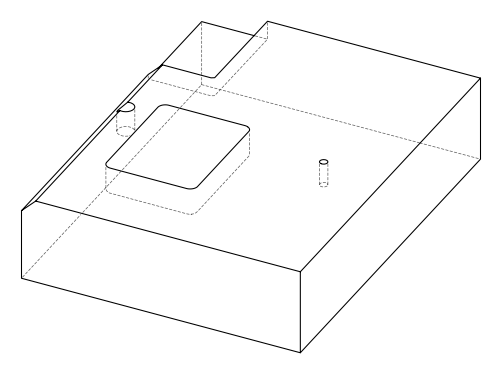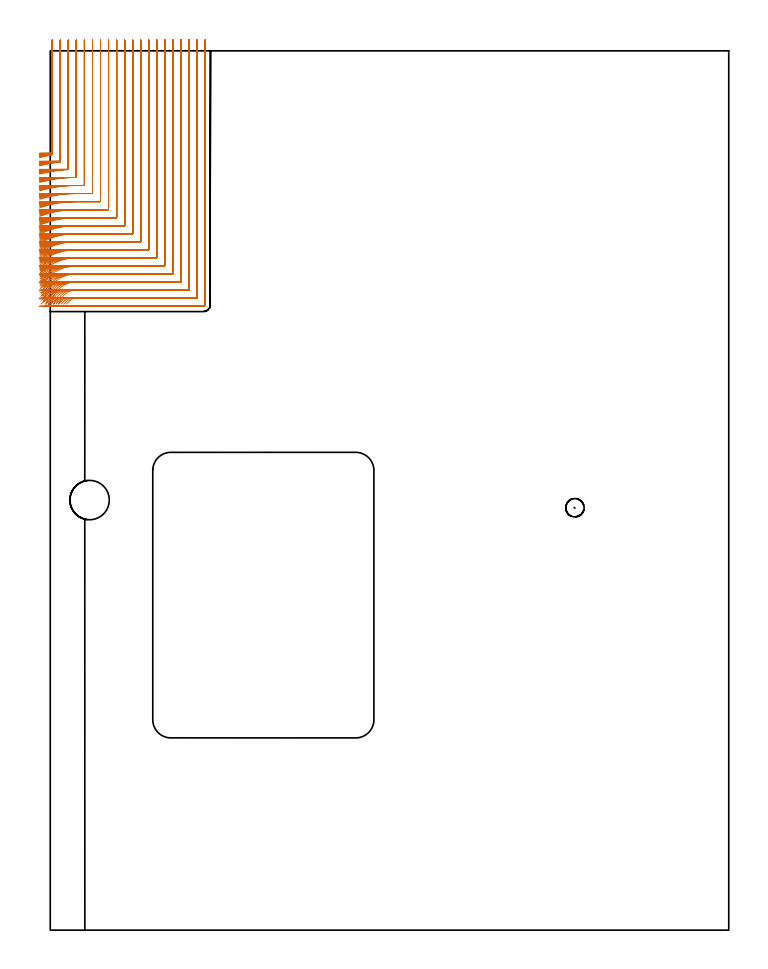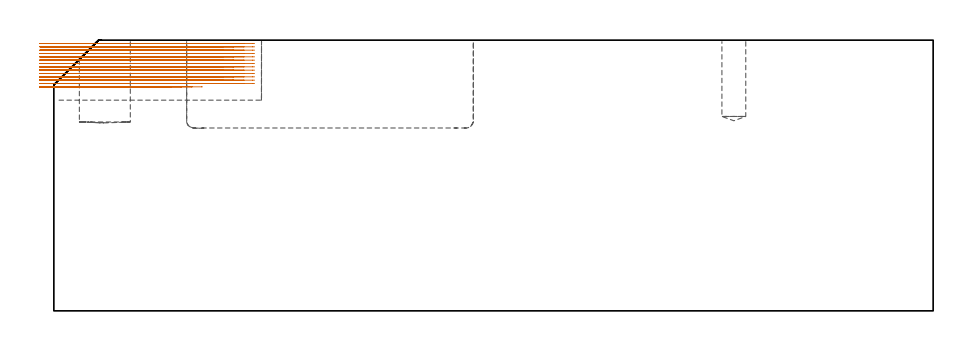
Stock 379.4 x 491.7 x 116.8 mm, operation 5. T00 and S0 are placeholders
(PLAN: 6 operations, 5 tool changes, 171 min)
(1 SPOT_DRILL | STEP1POCKET | NXT0321_9005460120000 | 0.03 min | 2 mm3)
(2 DRILL_BLIND_HOLE_INTO_CENTER | STEP1POCKET | NXT0301_074 | 0.15 min | 2775 mm3)
(3 INDEXABLE_INSERT_DRILL_BLIND_HOLE_FROM_SOLID | STEP1POCKET_1 | NXT0302_015 | 0.15 min | 13450 mm3)
(4 AREA_MILL | FG_CHAMFER_SURFACE | UGT0205_001 | 19.66 min | 65425 mm3)
(5 MILL_CORNER_NOTCH_RECTANGULAR | CORNER_NOTCH_RECTANGULAR | NXT0201_008 | Follow Part, ap 1.5, ae 75% | 122.2 min | 336808 mm3)
(6 MILL_RECTANGULAR_POCKET | POCKET_RECTANGULAR_STRAIGHT | UGT0201_095 | Follow Part, ap 5, ae 75% | 28.82 min | 744050 mm3)
(TOOL NXT0321_9005460120000 | NC Spot Drill, 142deg, 12mm, Carbide, Uncoated | D12 PA142 FL30 Z2)
(TOOL NXT0301_074 | Carbide Drill 10.3mm [860.1-1030-031A1-MM 2214] | D10.3 PA140 FL55 Z2)
(TOOL NXT0302_015 | Index. Insert Drill 22mm [880-D2200L25-03] | D22 PA176 FL66 Z2)
(TOOL UGT0205_001 | Chamfer Mill 20 x 3 x 45 deg. | D20 FL50 Z2)
(TOOL NXT0201_008 | ENDMILL 6mm [2P460-0600-NA 1630] | D6 FL26 Z6)
(TOOL UGT0201_095 | End mill 20 mm | D20 R3 FL38 Z4)
(OP 5 MILL_CORNER_NOTCH_RECTANGULAR, part 1 of 2)
G17 G21 G94 G90
T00 M6
G54
G17 G0 G90 X-5.939 Y432.053 S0 M3
G43 Z126.8 H1
Z115.361
G94 G1 X-3. Y432.656 F250.
G2 X0.853 Y433.355 R85.5 F500.
G3 X1.1 Y433.644 R0.3
G1 Y494.7
Y497.7 F250.
G0 Z126.8
X-5.932 Y427.42
Z115.361
G1 X-3. Y428.057
G2 X5.339 Y429.416 R81. F500.
G3 X5.6 Y429.707 R0.3
G1 Y494.7
Y497.7 F250.
G0 Z126.8
X-5.923 Y422.772
Z115.361
G1 X-3. Y423.445
G2 X9.823 Y425.276 R76.5 F500.
G3 X10.1 Y425.569 R0.3
G1 Y494.7
Y497.7 F250.
G0 Z126.8
X-5.913 Y418.104
Z115.361
G1 X-3. Y418.82
G2 X14.183 Y420.9 R72. F500.
G1 X14.305
G3 X14.6 Y421.195 R0.3
G1 Y494.7
Y497.7 F250.
G0 Z126.8
X-5.901 Y413.413
Z115.361
G1 X-3. Y414.176
G2 X14.183 Y416.4 R67.5 F500.
G1 X18.805
G3 X19.1 Y416.695 R0.3
G1 Y494.7
Y497.7 F250.
G0 Z126.8
X-5.886 Y408.693
Z115.361
G1 X-3. Y409.512
G2 X14.183 Y411.9 R63. F500.
G1 X23.305
G3 X23.6 Y412.195 R0.3
G1 Y494.7
Y497.7 F250.
G0 Z126.8
X-5.868 Y403.939
Z115.361
G1 X-3. Y404.82
G2 X14.183 Y407.4 R58.5 F500.
G1 X27.805
G3 X28.1 Y407.695 R0.3
G1 Y494.7
Y497.7 F250.
G0 Z126.8
X-5.844 Y399.139
Z115.361
G1 X-3. Y400.093
G2 X14.183 Y402.9 R54. F500.
G1 X32.305
G3 X32.6 Y403.195 R0.3
G1 Y494.7
Y497.7 F250.
G0 Z126.8
X-5.813 Y394.281
Z115.361
G1 X-3. Y395.322
G2 X14.183 Y398.4 R49.5 F500.
G1 X36.805
G3 X37.1 Y398.695 R0.3
G1 Y494.7
Y497.7 F250.
G0 Z126.8
X-5.773 Y389.345
Z115.361
G1 X-3. Y390.49
G2 X14.183 Y393.9 R45. F500.
G1 X41.304
G3 X41.6 Y394.196 R0.3
G1 Y494.7
Y497.7 F250.
G0 Z126.8
X-5.717 Y384.302
Z115.361
G1 X-3. Y385.574
G2 X14.183 Y389.4 R40.5 F500.
G1 X45.804
G3 X46.1 Y389.696 R0.3
G1 Y494.7
Y497.7 F250.
G0 Z126.8
X-5.636 Y379.103
Z115.361
G1 X-3. Y380.535
G2 X14.183 Y384.9 R36. F500.
G1 X50.304
G3 X50.6 Y385.196 R0.3
G1 Y494.7
Y497.7 F250.
G0 Z126.8
X-5.514 Y373.664
Z115.361
G1 X-3. Y375.301
G2 X14.183 Y380.4 R31.5 F500.
G1 X54.804
G3 X55.1 Y380.696 R0.3
G1 Y494.7
Y497.7 F250.
G0 Z126.8
X-5.314 Y367.818
Z115.361
G1 X-3. Y369.727
G2 X14.183 Y375.9 R27. F500.
G1 X59.304
G3 X59.6 Y376.196 R0.3
G1 Y494.7
Y497.7 F250.
G0 Z126.8
X-4.937 Y361.135
Z115.361
G1 X-3. Y363.426
G2 X14.183 Y371.4 R22.5 F500.
G1 X63.804
G3 X64.1 Y371.696 R0.3
G1 Y494.7
Y497.7 F250.
G0 Z126.8
X-3.798 Y352.012
Z115.361
G1 X-2.808 Y354.844
G2 X14.183 Y366.9 R18. F500.
G1 X68.303
G3 X68.6 Y367.197 R0.3
G1 Y494.7
Y497.7 F250.
G0 Z126.8
X0.4 Y350.035
Z115.361
G1 X1.289 Y352.9
G2 X14.183 Y362.4 R13.5 F500.
G1 X72.803
G3 X73.1 Y362.697 R0.3
G1 Y494.7
Y497.7 F250.
G0 Z126.8
X4.787 Y350.213
Z115.361
G1 X6.12 Y352.9
G2 X14.183 Y357.9 R9. F500.
G1 X77.303
G3 X77.6 Y358.197 R0.3
G1 Y494.7
Y497.7 F250.
G0 Z126.8
X8.893 Y350.027
Z115.361
G1 X11.041 Y352.122
G2 X14.183 Y353.4 R4.5 F500.
G1 X81.803
G3 X82.1 Y353.697 R0.3
G1 Y494.7
Y497.7 F250.
G0 Z126.8
X11.183 Y348.9
Z115.361
G1 X14.183
X85.8 F500.
G3 X86.6 Y349.7 R0.8
G1 Y494.7
Y497.7 F250.
G0 Z126.8
X-5.949 Y432.386
Z113.922
G1 X-3. Y432.938
G2 X0.848 Y433.568 R85.5 F500.
G3 X1.1 Y433.859 R0.3
G1 Y494.7
Y497.7 F250.
G0 Z126.8
X-5.943 Y427.772
Z113.922
G1 X-3. Y428.355
G2 X5.333 Y429.56 R81. F500.
G3 X5.6 Y429.853 R0.3
G1 Y494.7
Y497.7 F250.
G0 Z126.8
X-5.936 Y423.145
Z113.922
G1 X-3. Y423.762
G2 X9.817 Y425.344 R76.5 F500.
G3 X10.1 Y425.638 R0.3
G1 Y494.7
Y497.7 F250.
G0 Z126.8
X-5.927 Y418.502
Z113.922
G1 X-3. Y419.158
G2 X12.743 Y420.9 R72. F500.
G1 X14.305
G3 X14.6 Y421.195 R0.3
G1 Y494.7
Y497.7 F250.
G0 Z126.8
X-5.917 Y413.839
Z113.922
G1 X-3. Y414.538
G2 X12.743 Y416.4 R67.5 F500.
G1 X18.805
G3 X19.1 Y416.695 R0.3
G1 Y494.7
Y497.7 F250.
G0 Z126.8
X-5.905 Y409.151
Z113.922
G1 X-3. Y409.901
G2 X12.743 Y411.9 R63. F500.
G1 X23.305
G3 X23.6 Y412.195 R0.3
G1 Y494.7
Y497.7 F250.
G0 Z126.8
X-5.889 Y404.434
Z113.922
G1 X-3. Y405.242
G2 X12.743 Y407.4 R58.5 F500.
G1 X27.805
G3 X28.1 Y407.695 R0.3
G1 Y494.7
Y497.7 F250.
G0 Z126.8
X-5.87 Y399.679
Z113.922
G1 X-3. Y400.554
G2 X12.743 Y402.9 R54. F500.
G1 X32.305
G3 X32.6 Y403.195 R0.3
G1 Y494.7
Y497.7 F250.
G0 Z126.8
X-5.844 Y394.876
Z113.922
G1 X-3. Y395.83
G2 X12.743 Y398.4 R49.5 F500.
G1 X36.805
G3 X37.1 Y398.695 R0.3
G1 Y494.7
Y497.7 F250.
G0 Z126.8
X-5.81 Y390.007
Z113.922
G1 X-3. Y391.056
G2 X12.743 Y393.9 R45. F500.
G1 X41.304
G3 X41.6 Y394.196 R0.3
G1 Y494.7
Y497.7 F250.
G0 Z126.8
X-5.764 Y385.049
Z113.922
G1 X-3. Y386.215
G2 X12.743 Y389.4 R40.5 F500.
G1 X45.804
G3 X46.1 Y389.696 R0.3
G1 Y494.7
Y497.7 F250.
G0 Z126.8
X-5.698 Y379.963
Z113.922
G1 X-3. Y381.275
G2 X12.743 Y384.9 R36. F500.
G1 X50.304
G3 X50.6 Y385.196 R0.3
G1 Y494.7
Y497.7 F250.
G0 Z126.8
X-5.598 Y374.684
Z113.922
G1 X-3. Y376.184
G2 X12.743 Y380.4 R31.5 F500.
G1 X54.804
G3 X55.1 Y380.696 R0.3
G1 Y494.7
Y497.7 F250.
G0 Z126.8
X-5.437 Y369.086
Z113.922
G1 X-3. Y370.835
G2 X12.743 Y375.9 R27. F500.
G1 X59.304
G3 X59.6 Y376.196 R0.3
G1 Y494.7
Y497.7 F250.
G0 Z126.8
X-5.143 Y362.875
Z113.922
G1 X-3. Y364.975
G2 X12.743 Y371.4 R22.5 F500.
G1 X63.804
G3 X64.1 Y371.696 R0.3
G1 Y494.7
Y497.7 F250.
G0 Z126.8
X-4.454 Y355.002
Z113.922
G1 X-3. Y357.626
G2 X12.743 Y366.9 R18. F500.
G1 X68.303
G3 X68.6 Y367.197 R0.3
G1 Y494.7
Y497.7 F250.
G0 Z126.8
X-1.039 Y350.039
Z113.922
G1 X-0.149 Y352.904
G2 X12.743 Y362.4 R13.5 F500.
G1 X72.803
G3 X73.1 Y362.697 R0.3
G1 Y494.7
Y497.7 F250.
G0 Z126.8
X3.348 Y350.212
Z113.922
G1 X4.681 Y352.9
G2 X12.743 Y357.9 R9. F500.
G1 X77.303
G3 X77.6 Y358.197 R0.3
G1 Y494.7
Y497.7 F250.
G0 Z126.8
X7.454 Y350.027
Z113.922
G1 X9.602 Y352.122
G2 X12.743 Y353.4 R4.5 F500.
G1 X81.803
G3 X82.1 Y353.697 R0.3
G1 Y494.7
Y497.7 F250.
G0 Z126.8
X9.743 Y348.9
Z113.922
G1 X12.743
X85.8 F500.
G3 X86.6 Y349.7 R0.8
G1 Y494.7
Y497.7 F250.
G0 Z126.8
X-5.958 Y432.693
Z112.483
G1 X-3. Y433.195
G2 X0.843 Y433.758 R85.5 F500.
G3 X1.1 Y434.049 R0.3
G1 Y494.7
Y497.7 F250.
G0 Z126.8
X-5.953 Y428.097
Z112.483
G1 X-3. Y428.627
G2 X5.328 Y429.679 R81. F500.
G3 X5.6 Y429.972 R0.3
G1 Y494.7
Y497.7 F250.
G0 Z126.8
X-5.947 Y423.49
Z112.483
G1 X-3. Y424.051
G2 X9.812 Y425.385 R76.5 F500.
G3 X10.1 Y425.68 R0.3
G1 Y494.7
Y497.7 F250.
G0 Z126.8
X-5.94 Y418.869
Z112.483
G1 X-3. Y419.465
G2 X11.304 Y420.9 R72. F500.
G1 X14.305
G3 X14.6 Y421.195 R0.3
G1 Y494.7
Y497.7 F250.
G0 Z126.8
X-5.932 Y414.231
Z112.483
G1 X-3. Y414.867
G2 X11.304 Y416.4 R67.5 F500.
G1 X18.805
G3 X19.1 Y416.695 R0.3
G1 Y494.7
Y497.7 F250.
G0 Z126.8
X-5.922 Y409.573
Z112.483
G1 X-3. Y410.255
G2 X11.304 Y411.9 R63. F500.
G1 X23.305
G3 X23.6 Y412.195 R0.3
G1 Y494.7
Y497.7 F250.
G0 Z126.8
X-5.909 Y404.891
Z112.483
G1 X-3. Y405.624
G2 X11.304 Y407.4 R58.5 F500.
G1 X27.805
G3 X28.1 Y407.695 R0.3
G1 Y494.7
Y497.7 F250.
G0 Z126.8
X-5.893 Y400.176
Z112.483
G1 X-3. Y400.971
G2 X11.304 Y402.9 R54. F500.
G1 X32.305
G3 X32.6 Y403.195 R0.3
G1 Y494.7
Y497.7 F250.
G0 Z126.8
X-5.872 Y395.421
Z112.483
G1 X-3. Y396.288
G2 X11.304 Y398.4 R49.5 F500.
G1 X36.805
G3 X37.1 Y398.695 R0.3
G1 Y494.7
Y497.7 F250.
G0 Z126.8
X-5.844 Y390.612
Z112.483
G1 X-3. Y391.566
G2 X11.304 Y393.9 R45. F500.
G1 X41.304
G3 X41.6 Y394.196 R0.3
G1 Y494.7
Y497.7 F250.
G0 Z126.8
X-5.807 Y385.73
Z112.483
G1 X-3. Y386.79
G2 X11.304 Y389.4 R40.5 F500.
G1 X45.804
G3 X46.1 Y389.696 R0.3
G1 Y494.7
Y497.7 F250.
G0 Z126.8
X-5.753 Y380.744
Z112.483
G1 X-3. Y381.936
G2 X11.304 Y384.9 R36. F500.
G1 X50.304
G3 X50.6 Y385.196 R0.3
G1 Y494.7
Y497.7 F250.
G0 Z126.8
X-5.673 Y375.603
Z112.483
G1 X-3. Y376.965
G2 X11.304 Y380.4 R31.5 F500.
G1 X54.804
G3 X55.1 Y380.696 R0.3
G1 Y494.7
Y497.7 F250.
G0 Z126.8
X-5.544 Y370.21
Z112.483
G1 X-3. Y371.799
G2 X11.304 Y375.9 R27. F500.
G1 X59.304
G3 X59.6 Y376.196 R0.3
G1 Y494.7
Y497.7 F250.
G0 Z126.8
X-5.316 Y364.36
Z112.483
G1 X-3. Y366.268
G2 X11.304 Y371.4 R22.5 F500.
G1 X63.804
G3 X64.1 Y371.696 R0.3
G1 Y494.7
Y497.7 F250.
G0 Z126.8
X-4.821 Y357.442
Z112.483
G1 X-3. Y359.826
G2 X11.304 Y366.9 R18. F500.
G1 X68.303
G3 X68.6 Y367.197 R0.3
G1 Y494.7
Y497.7 F250.
G0 Z126.8
X-2.438 Y350.444
Z112.483
G1 X-1.465 Y353.282
G2 X11.304 Y362.4 R13.5 F500.
G1 X72.803
G3 X73.1 Y362.697 R0.3
G1 Y494.7
Y497.7 F250.
G0 Z126.8
X1.909 Y350.212
Z112.483
G1 X3.242 Y352.9
G2 X11.304 Y357.9 R9. F500.
G1 X77.303
G3 X77.6 Y358.197 R0.3
G1 Y494.7
Y497.7 F250.
G0 Z126.8
X6.015 Y350.027
Z112.483
G1 X8.163 Y352.122
G2 X11.304 Y353.4 R4.5 F500.
G1 X81.803
G3 X82.1 Y353.697 R0.3
G1 Y494.7
Y497.7 F250.
G0 Z126.8
X8.304 Y348.9
Z112.483
G1 X11.304
X85.8 F500.
G3 X86.6 Y349.7 R0.8
G1 Y494.7
Y497.7 F250.
G0 Z126.8
X-5.966 Y432.975
Z111.044
G1 X-3. Y433.427
G2 X0.838 Y433.922 R85.5 F500.
G3 X1.1 Y434.214 R0.3
G1 Y494.7
Y497.7 F250.
G0 Z126.8
X-5.962 Y428.395
Z111.044
G1 X-3. Y428.872
G2 X5.323 Y429.773 R81. F500.
G3 X5.6 Y430.066 R0.3
G1 Y494.7
Y497.7 F250.
G0 Z126.8
X-5.957 Y423.806
Z111.044
G1 X-3. Y424.31
G2 X9.806 Y425.4 R76.5 F500.
G3 X10.1 Y425.694 R0.3
G1 Y494.7
Y497.7 F250.
G0 Z126.8
X-5.952 Y419.205
Z111.044
G1 X-3. Y419.741
G2 X9.865 Y420.9 R72. F500.
G1 X14.305
G3 X14.6 Y421.195 R0.3
G1 Y494.7
Y497.7 F250.
G0 Z126.8
X-5.945 Y414.591
Z111.044
G1 X-3. Y415.163
G2 X9.865 Y416.4 R67.5 F500.
G1 X18.805
G3 X19.1 Y416.695 R0.3
G1 Y494.7
Y497.7 F250.
G0 Z126.8
X-5.937 Y409.96
Z111.044
G1 X-3. Y410.572
G2 X9.865 Y411.9 R63. F500.
G1 X23.305
G3 X23.6 Y412.195 R0.3
G1 Y494.7
Y497.7 F250.
G0 Z126.8
X-5.927 Y405.308
Z111.044
G1 X-3. Y405.968
G2 X9.865 Y407.4 R58.5 F500.
G1 X27.805
G3 X28.1 Y407.695 R0.3
G1 Y494.7
Y497.7 F250.
G0 Z126.8
X-5.914 Y400.63
Z111.044
G1 X-3. Y401.345
G2 X9.865 Y402.9 R54. F500.
G1 X32.305
G3 X32.6 Y403.195 R0.3
G1 Y494.7
Y497.7 F250.
G0 Z126.8
X-5.897 Y395.919
Z111.044
G1 X-3. Y396.699
G2 X9.865 Y398.4 R49.5 F500.
G1 X36.805
G3 X37.1 Y398.695 R0.3
G1 Y494.7
Y497.7 F250.
G0 Z126.8
X-5.875 Y391.164
Z111.044
G1 X-3. Y392.022
G2 X9.865 Y393.9 R45. F500.
G1 X41.304
G3 X41.6 Y394.196 R0.3
G1 Y494.7
Y497.7 F250.
G0 Z126.8
X-5.845 Y386.349
Z111.044
G1 X-3. Y387.302
G2 X9.865 Y389.4 R40.5 F500.
G1 X45.804
G3 X46.1 Y389.696 R0.3
G1 Y494.7
Y497.7 F250.
G0 Z126.8
X-5.802 Y381.451
Z111.044
G1 X-3. Y382.523
G2 X9.865 Y384.9 R36. F500.
G1 X50.304
G3 X50.6 Y385.196 R0.3
G1 Y494.7
Y497.7 F250.
G0 Z126.8
X-5.738 Y376.428
Z111.044
G1 X-3. Y377.653
G2 X9.865 Y380.4 R31.5 F500.
G1 X54.804
G3 X55.1 Y380.696 R0.3
G1 Y494.7
Y497.7 F250.
G0 Z126.8
X-5.638 Y371.208
Z111.044
G1 X-3. Y372.638
G2 X9.865 Y375.9 R27. F500.
G1 X59.304
G3 X59.6 Y376.196 R0.3
G1 Y494.7
Y497.7 F250.
G0 Z126.8
X-5.461 Y365.644
Z111.044
G1 X-3. Y367.359
G2 X9.865 Y371.4 R22.5 F500.
G1 X63.804
G3 X64.1 Y371.696 R0.3
G1 Y494.7
Y497.7 F250.
G0 Z126.8
X-5.098 Y359.345
Z111.044
G1 X-3. Y361.489
G2 X9.865 Y366.9 R18. F500.
G1 X68.303
G3 X68.6 Y367.197 R0.3
G1 Y494.7
Y497.7 F250.
G0 Z126.8
X-3.714 Y351.52
Z111.044
G1 X-2.52 Y354.272
G2 X9.865 Y362.4 R13.5 F500.
G1 X72.803
G3 X73.1 Y362.697 R0.3
G1 Y494.7
Y497.7 F250.
G0 Z126.8
X0.47 Y350.213
Z111.044
G1 X1.803 Y352.9
G2 X9.865 Y357.9 R9. F500.
G1 X77.303
G3 X77.6 Y358.197 R0.3
G1 Y494.7
Y497.7 F250.
G0 Z126.8
X4.576 Y350.027
Z111.044
G1 X6.723 Y352.121
G2 X9.865 Y353.4 R4.5 F500.
G1 X81.803
G3 X82.1 Y353.697 R0.3
G1 Y494.7
Y497.7 F250.
G0 Z126.8
X6.865 Y348.9
Z111.044
G1 X9.865
X85.8 F500.
G3 X86.6 Y349.7 R0.8
G1 Y494.7
Y497.7 F250.
G0 Z126.8
X-5.973 Y433.232
Z109.605
G1 X-3. Y433.633
G2 X0.833 Y434.062 R85.5 F500.
G3 X1.1 Y434.354 R0.3
G1 Y494.7
Y497.7 F250.
G0 Z126.8
X-5.97 Y428.667
Z109.605
G1 X-3. Y429.09
G2 X5.317 Y429.84 R81. F500.
G3 X5.6 Y430.134 R0.3
G1 Y494.7
Y497.7 F250.
G0 Z126.8
X-5.966 Y424.094
Z109.605
G1 X-3. Y424.542
G2 X8.426 Y425.4 R76.5 F500.
G1 X9.806
G3 X10.1 Y425.694 R0.3
G1 Y494.7
Y497.7 F250.
G0 Z126.8
X-5.962 Y419.511
Z109.605
G1 X-3. Y419.988
G2 X8.426 Y420.9 R72. F500.
G1 X14.305
G3 X14.6 Y421.195 R0.3
G1 Y494.7
Y497.7 F250.
G0 Z126.8
X-5.957 Y414.918
Z109.605
G1 X-3. Y415.426
G2 X8.426 Y416.4 R67.5 F500.
G1 X18.805
G3 X19.1 Y416.695 R0.3
G1 Y494.7
Y497.7 F250.
G0 Z126.8
X-5.95 Y410.311
Z109.605
G1 X-3. Y410.855
G2 X8.426 Y411.9 R63. F500.
G1 X23.305
G3 X23.6 Y412.195 R0.3
G1 Y494.7
Y497.7 F250.
G0 Z126.8
X-5.942 Y405.687
Z109.605
G1 X-3. Y406.273
G2 X8.426 Y407.4 R58.5 F500.
G1 X27.805
G3 X28.1 Y407.695 R0.3
G1 Y494.7
Y497.7 F250.
G0 Z126.8
X-5.932 Y401.042
Z109.605
G1 X-3. Y401.677
G2 X8.426 Y402.9 R54. F500.
G1 X32.305
G3 X32.6 Y403.195 R0.3
G1 Y494.7
Y497.7 F250.
G0 Z126.8
X-5.919 Y396.371
Z109.605
G1 X-3. Y397.063
G2 X8.426 Y398.4 R49.5 F500.
G1 X36.805
G3 X37.1 Y398.695 R0.3
G1 Y494.7
Y497.7 F250.
G0 Z126.8
X-5.902 Y391.663
Z109.605
G1 X-3. Y392.425
G2 X8.426 Y393.9 R45. F500.
G1 X41.304
G3 X41.6 Y394.196 R0.3
G1 Y494.7
Y497.7 F250.
G0 Z126.8
X-5.878 Y386.908
Z109.605
G1 X-3. Y387.755
G2 X8.426 Y389.4 R40.5 F500.
G1 X45.804
G3 X46.1 Y389.696 R0.3
G1 Y494.7
Y497.7 F250.
G0 Z126.8
X-5.845 Y382.086
Z109.605
G1 X-3. Y383.039
G2 X8.426 Y384.9 R36. F500.
G1 X50.304
G3 X50.6 Y385.196 R0.3
G1 Y494.7
Y497.7 F250.
G0 Z126.8
X-5.796 Y377.166
Z109.605
G1 X-3. Y378.255
G2 X8.426 Y380.4 R31.5 F500.
G1 X54.804
G3 X55.1 Y380.696 R0.3
G1 Y494.7
Y497.7 F250.
G0 Z126.8
X-5.718 Y372.093
Z109.605
G1 X-3. Y373.363
G2 X8.426 Y375.9 R27. F500.
G1 X59.304
G3 X59.6 Y376.196 R0.3
G1 Y494.7
Y497.7 F250.
G0 Z126.8
X-5.584 Y366.759
Z109.605
G1 X-3. Y368.283
G2 X8.426 Y371.4 R22.5 F500.
G1 X63.804
G3 X64.1 Y371.696 R0.3
G1 Y494.7
Y497.7 F250.
G0 Z126.8
X-5.318 Y360.904
Z109.605
G1 X-3. Y362.808
G2 X8.426 Y366.9 R18. F500.
G1 X68.303
G3 X68.6 Y367.197 R0.3
G1 Y494.7
Y497.7 F250.
G0 Z126.8
X-4.598 Y353.551
Z109.605
G1 X-3. Y356.09
G2 X8.426 Y362.4 R13.5 F500.
G1 X72.803
G3 X73.1 Y362.697 R0.3
G1 Y494.7
Y497.7 F250.
G0 Z126.8
X-0.969 Y350.213
Z109.605
G1 X0.364 Y352.9
G2 X8.426 Y357.9 R9. F500.
G1 X77.303
G3 X77.6 Y358.197 R0.3
G1 Y494.7
Y497.7 F250.
G0 Z126.8
X3.137 Y350.027
Z109.605
G1 X5.284 Y352.122
G2 X8.426 Y353.4 R4.5 F500.
G1 X81.803
G3 X82.1 Y353.697 R0.3
G1 Y494.7
Y497.7 F250.
G0 Z126.8
X5.426 Y348.9
Z109.605
G1 X8.426
X85.8 F500.
G3 X86.6 Y349.7 R0.8
G1 Y494.7
Y497.7 F250.
G0 Z126.8
X-5.979 Y433.464
Z108.167
G1 X-3. Y433.815
G2 X0.828 Y434.178 R85.5 F500.
G3 X1.1 Y434.471 R0.3
G1 Y494.7
Y497.7 F250.
G0 Z126.8
X-5.977 Y428.912
Z108.167
G1 X-3. Y429.282
G2 X5.312 Y429.883 R81. F500.
G3 X5.6 Y430.177 R0.3
G1 Y494.7
Y497.7 F250.
G0 Z126.8
X-5.974 Y424.354
Z108.167
G1 X-3. Y424.745
G2 X6.987 Y425.4 R76.5 F500.
G1 X9.806
G3 X10.1 Y425.694 R0.3
G1 Y494.7
Y497.7 F250.
G0 Z126.8
X-5.971 Y419.788
Z108.167
G1 X-3. Y420.204
G2 X6.987 Y420.9 R72. F500.
G1 X14.305
G3 X14.6 Y421.195 R0.3
G1 Y494.7
Y497.7 F250.
G0 Z126.8
X-5.967 Y415.213
Z108.167
G1 X-3. Y415.657
G2 X6.987 Y416.4 R67.5 F500.
G1 X18.805
G3 X19.1 Y416.695 R0.3
G1 Y494.7
Y497.7 F250.
G0 Z126.8
X-5.962 Y410.628
Z108.167
G1 X-3. Y411.103
G2 X6.987 Y411.9 R63. F500.
G1 X23.305
G3 X23.6 Y412.195 R0.3
G1 Y494.7
Y497.7 F250.
G0 Z126.8
X-5.956 Y406.029
Z108.167
G1 X-3. Y406.541
G2 X6.987 Y407.4 R58.5 F500.
G1 X27.805
G3 X28.1 Y407.695 R0.3
G1 Y494.7
Y497.7 F250.
G0 Z126.8
X-5.948 Y401.414
Z108.167
G1 X-3. Y401.968
G2 X6.987 Y402.9 R54. F500.
G1 X32.305
G3 X32.6 Y403.195 R0.3
G1 Y494.7
Y497.7 F250.
G0 Z126.8
X-5.938 Y396.777
Z108.167
G1 X-3. Y397.382
G2 X6.987 Y398.4 R49.5 F500.
G1 X36.805
G3 X37.1 Y398.695 R0.3
G1 Y494.7
Y497.7 F250.
G0 Z126.8
X-5.925 Y392.112
Z108.167
G1 X-3. Y392.778
G2 X6.987 Y393.9 R45. F500.
G1 X41.304
G3 X41.6 Y394.196 R0.3
G1 Y494.7
Y497.7 F250.
G0 Z126.8
X-5.907 Y387.41
Z108.167
G1 X-3. Y388.149
G2 X6.987 Y389.4 R40.5 F500.
G1 X45.804
G3 X46.1 Y389.696 R0.3
G1 Y494.7
Y497.7 F250.
G0 Z126.8
X-5.882 Y382.655
Z108.167
G1 X-3. Y383.487
G2 X6.987 Y384.9 R36. F500.
G1 X50.304
G3 X50.6 Y385.196 R0.3
G1 Y494.7
Y497.7 F250.
G0 Z126.8
X-5.845 Y377.824
Z108.167
G1 X-3. Y378.775
G2 X6.987 Y380.4 R31.5 F500.
G1 X54.804
G3 X55.1 Y380.696 R0.3
G1 Y494.7
Y497.7 F250.
G0 Z126.8
X-5.787 Y372.875
Z108.167
G1 X-3. Y373.985
G2 X6.987 Y375.9 R27. F500.
G1 X59.304
G3 X59.6 Y376.196 R0.3
G1 Y494.7
Y497.7 F250.
G0 Z126.8
X-5.688 Y367.731
Z108.167
G1 X-3. Y369.062
G2 X6.987 Y371.4 R22.5 F500.
G1 X63.804
G3 X64.1 Y371.696 R0.3
G1 Y494.7
Y497.7 F250.
G0 Z126.8
X-5.496 Y362.211
Z108.167
G1 X-3. Y363.875
G2 X6.987 Y366.9 R18. F500.
G1 X68.303
G3 X68.6 Y367.197 R0.3
G1 Y494.7
Y497.7 F250.
G0 Z126.8
X-5.019 Y355.764
Z108.167
G1 X-3. Y357.984
G2 X6.987 Y362.4 R13.5 F500.
G1 X72.803
G3 X73.1 Y362.697 R0.3
G1 Y494.7
Y497.7 F250.
G0 Z126.8
X-2.379 Y350.409
Z108.167
G1 X-0.99 Y353.068
G2 X6.987 Y357.9 R9. F500.
G1 X77.303
G3 X77.6 Y358.197 R0.3
G1 Y494.7
Y497.7 F250.
G0 Z126.8
X1.697 Y350.027
Z108.167
G1 X3.845 Y352.122
G2 X6.987 Y353.4 R4.5 F500.
G1 X81.803
G3 X82.1 Y353.697 R0.3
G1 Y494.7
Y497.7 F250.
G0 Z126.8
X3.987 Y348.9
Z108.167
G1 X6.987
X85.8 F500.
G3 X86.6 Y349.7 R0.8
G1 Y494.7
Y497.7 F250.
G0 Z126.8
X-5.985 Y433.672
Z106.728
G1 X-3. Y433.972
G2 X0.823 Y434.269 R85.5 F500.
G3 X1.1 Y434.563 R0.3
G1 Y494.7
Y497.7 F250.
G0 Z126.8
X-5.983 Y429.131
Z106.728
G1 X-3. Y429.448
G2 X5.307 Y429.9 R81. F500.
G3 X5.6 Y430.194 R0.3
G1 Y494.7
Y497.7 F250.
G0 Z126.8
X-5.981 Y424.586
Z106.728
G1 X-3. Y424.921
G2 X5.547 Y425.4 R76.5 F500.
G1 X9.806
G3 X10.1 Y425.694 R0.3
G1 Y494.7
Y497.7 F250.
G0 Z126.8
X-5.979 Y420.035
Z106.728
G1 X-3. Y420.391
G2 X5.547 Y420.9 R72. F500.
G1 X14.305
G3 X14.6 Y421.195 R0.3
G1 Y494.7
Y497.7 F250.
G0 Z126.8
X-5.976 Y415.477
Z106.728
G1 X-3. Y415.857
G2 X5.547 Y416.4 R67.5 F500.
G1 X18.805
G3 X19.1 Y416.695 R0.3
G1 Y494.7
Y497.7 F250.
G0 Z126.8
X-5.972 Y410.911
Z106.728
G1 X-3. Y411.318
G2 X5.547 Y411.9 R63. F500.
G1 X23.305
G3 X23.6 Y412.195 R0.3
G1 Y494.7
Y497.7 F250.
G0 Z126.8
X-5.968 Y406.334
Z106.728
G1 X-3. Y406.772
G2 X5.547 Y407.4 R58.5 F500.
G1 X27.805
G3 X28.1 Y407.695 R0.3
G1 Y494.7
Y497.7 F250.
G0 Z126.8
X-5.962 Y401.744
Z106.728
G1 X-3. Y402.219
G2 X5.547 Y402.9 R54. F500.
G1 X32.305
G3 X32.6 Y403.195 R0.3
G1 Y494.7
Y497.7 F250.
G0 Z126.8
X-5.955 Y397.139
Z106.728
G1 X-3. Y397.657
G2 X5.547 Y398.4 R49.5 F500.
G1 X36.805
G3 X37.1 Y398.695 R0.3
G1 Y494.7
Y497.7 F250.
G0 Z126.8
X-5.945 Y392.511
Z106.728
G1 X-3. Y393.081
G2 X5.547 Y393.9 R45. F500.
G1 X41.304
G3 X41.6 Y394.196 R0.3
G1 Y494.7
Y497.7 F250.
G0 Z126.8
X-5.932 Y387.855
Z106.728
G1 X-3. Y388.488
G2 X5.547 Y389.4 R40.5 F500.
G1 X45.804
G3 X46.1 Y389.696 R0.3
G1 Y494.7
Y497.7 F250.
G0 Z126.8
X-5.914 Y383.158
Z106.728
G1 X-3. Y383.871
G2 X5.547 Y384.9 R36. F500.
G1 X50.304
G3 X50.6 Y385.196 R0.3
G1 Y494.7
Y497.7 F250.
G0 Z126.8
X-5.887 Y378.404
Z106.728
G1 X-3. Y379.218
G2 X5.547 Y380.4 R31.5 F500.
G1 X54.804
G3 X55.1 Y380.696 R0.3
G1 Y494.7
Y497.7 F250.
G0 Z126.8
X-5.846 Y373.562
Z106.728
G1 X-3. Y374.511
G2 X5.547 Y375.9 R27. F500.
G1 X59.304
G3 X59.6 Y376.196 R0.3
G1 Y494.7
Y497.7 F250.
G0 Z126.8
X-5.775 Y368.574
Z106.728
G1 X-3. Y369.713
G2 X5.547 Y371.4 R22.5 F500.
G1 X63.804
G3 X64.1 Y371.696 R0.3
G1 Y494.7
Y497.7 F250.
G0 Z126.8
X-5.64 Y363.317
Z106.728
G1 X-3. Y364.741
G2 X5.547 Y366.9 R18. F500.
G1 X68.303
G3 X68.6 Y367.197 R0.3
G1 Y494.7
Y497.7 F250.
G0 Z126.8
X-5.322 Y357.45
Z106.728
G1 X-3. Y359.35
G2 X5.547 Y362.4 R13.5 F500.
G1 X72.803
G3 X73.1 Y362.697 R0.3
G1 Y494.7
Y497.7 F250.
G0 Z126.8
X-3.663 Y351.176
Z106.728
G1 X-2.059 Y353.711
G2 X5.547 Y357.9 R9. F500.
G1 X77.303
G3 X77.6 Y358.197 R0.3
G1 Y494.7
Y497.7 F250.
G0 Z126.8
X0.257 Y350.025
Z106.728
G1 X2.404 Y352.12
G2 X5.547 Y353.4 R4.5 F500.
G1 X81.803
G3 X82.1 Y353.697 R0.3
G1 Y494.7
Y497.7 F250.
G0 Z126.8
X2.547 Y348.9
Z106.728
G1 X5.547
X85.8 F500.
G3 X86.6 Y349.7 R0.8
G1 Y494.7
Y497.7 F250.
G0 Z126.8
X-5.99 Y433.865
Z105.289
G1 X-3. Y434.112
G2 X0.817 Y434.34 R85.5 F500.
G3 X1.1 Y434.634 R0.3
G1 Y494.7
Y497.7 F250.
G0 Z126.8
X-5.989 Y429.336
Z105.289
G1 X-3. Y429.596
G2 X4.016 Y429.9 R81. F500.
G1 X5.306
G3 X5.6 Y430.194 R0.3
G1 Y494.7
Y497.7 F250.
G0 Z126.8
X-5.987 Y424.802
Z105.289
G1 X-3. Y425.078
G2 X4.016 Y425.4 R76.5 F500.
G1 X9.806
G3 X10.1 Y425.694 R0.3
G1 Y494.7
Y497.7 F250.
G0 Z126.8
X-5.986 Y420.265
Z105.289
G1 X-3. Y420.557
G2 X4.016 Y420.9 R72. F500.
G1 X14.305
G3 X14.6 Y421.195 R0.3
G1 Y494.7
Y497.7 F250.
G0 Z126.8
X-5.984 Y415.723
Z105.289
G1 X-3. Y416.034
G2 X4.016 Y416.4 R67.5 F500.
G1 X18.805
G3 X19.1 Y416.695 R0.3
G1 Y494.7
Y497.7 F250.
G0 Z126.8
X-5.981 Y411.174
Z105.289
G1 X-3. Y411.508
G2 X4.016 Y411.9 R63. F500.
G1 X23.305
G3 X23.6 Y412.195 R0.3
G1 Y494.7
Y497.7 F250.
G0 Z126.8
X-5.978 Y406.618
Z105.289
G1 X-3. Y406.978
G2 X4.016 Y407.4 R58.5 F500.
G1 X27.805
G3 X28.1 Y407.695 R0.3
G1 Y494.7
Y497.7 F250.
G0 Z126.8
X-5.975 Y402.053
Z105.289
G1 X-3. Y402.442
G2 X4.016 Y402.9 R54. F500.
G1 X32.305
G3 X32.6 Y403.195 R0.3
G1 Y494.7
Y497.7 F250.
G0 Z126.8
X-5.97 Y397.475
Z105.289
G1 X-3. Y397.9
G2 X4.016 Y398.4 R49.5 F500.
G1 X36.805
G3 X37.1 Y398.695 R0.3
G1 Y494.7
Y497.7 F250.
G0 Z126.8
X-5.963 Y392.882
Z105.289
G1 X-3. Y393.35
G2 X4.016 Y393.9 R45. F500.
G1 X41.304
G3 X41.6 Y394.196 R0.3
G1 Y494.7
Y497.7 F250.
G0 Z126.8
X-5.955 Y388.268
Z105.289
G1 X-3. Y388.788
G2 X4.016 Y389.4 R40.5 F500.
G1 X45.804
G3 X46.1 Y389.696 R0.3
G1 Y494.7
Y497.7 F250.
G0 Z126.8
X-5.942 Y383.625
Z105.289
G1 X-3. Y384.21
G2 X4.016 Y384.9 R36. F500.
G1 X50.304
G3 X50.6 Y385.196 R0.3
G1 Y494.7
Y497.7 F250.
G0 Z126.8
X-5.925 Y378.941
Z105.289
G1 X-3. Y379.609
G2 X4.016 Y380.4 R31.5 F500.
G1 X54.804
G3 X55.1 Y380.696 R0.3
G1 Y494.7
Y497.7 F250.
G0 Z126.8
X-5.897 Y374.193
Z105.289
G1 X-3. Y374.973
G2 X4.016 Y375.9 R27. F500.
G1 X59.304
G3 X59.6 Y376.196 R0.3
G1 Y494.7
Y497.7 F250.
G0 Z126.8
X-5.85 Y369.343
Z105.289
G1 X-3. Y370.278
G2 X4.016 Y371.4 R22.5 F500.
G1 X63.804
G3 X64.1 Y371.696 R0.3
G1 Y494.7
Y497.7 F250.
G0 Z126.8
X-5.763 Y364.307
Z105.289
G1 X-3. Y365.476
G2 X4.016 Y366.9 R18. F500.
G1 X68.303
G3 X68.6 Y367.197 R0.3
G1 Y494.7
Y497.7 F250.
G0 Z126.8
X-5.563 Y358.875
Z105.289
G1 X-3. Y360.434
G2 X4.016 Y362.4 R13.5 F500.
G1 X72.803
G3 X73.1 Y362.697 R0.3
G1 Y494.7
Y497.7 F250.
G0 Z126.8
X-4.854 Y352.264
Z105.289
G1 X-2.958 Y354.589
G2 X4.016 Y357.9 R9. F500.
G1 X77.303
G3 X77.6 Y358.197 R0.3
G1 Y494.7
Y497.7 F250.
G0 Z126.8
X-1.357 Y349.521
Z105.289
G1 X0.583 Y351.809
G2 X4.016 Y353.4 R4.5 F500.
G1 X81.803
G3 X82.1 Y353.697 R0.3
G1 Y494.7
Y497.7 F250.
G0 Z126.8
X1.016 Y348.9
Z105.289
G1 X4.016
X85.8 F500.
G3 X86.6 Y349.7 R0.8
G1 Y494.7
Y497.7 F250.
G0 Z126.8
X-5.994 Y434.05
Z103.85
G1 X-3. Y434.236
G2 X0.811 Y434.387 R85.5 F500.
G3 X1.1 Y434.681 R0.3
G1 Y494.7
Y497.7 F250.
G0 Z126.8
X-5.994 Y429.531
Z103.85
G1 X-3. Y429.727
G2 X2.294 Y429.9 R81. F500.
G1 X5.306
G3 X5.6 Y430.194 R0.3
G1 Y494.7
Y497.7 F250.
G0 Z126.8
X-5.993 Y425.009
Z103.85
G1 X-3. Y425.217
G2 X2.294 Y425.4 R76.5 F500.
G1 X9.806
G3 X10.1 Y425.694 R0.3
G1 Y494.7
Y497.7 F250.
G0 Z126.8
X-5.992 Y420.485
Z103.85
G1 X-3. Y420.705
G2 X2.294 Y420.9 R72. F500.
G1 X14.305
G3 X14.6 Y421.195 R0.3
G1 Y494.7
Y497.7 F250.
G0 Z126.8
X-5.991 Y415.957
Z103.85
G1 X-3. Y416.192
G2 X2.294 Y416.4 R67.5 F500.
G1 X18.805
G3 X19.1 Y416.695 R0.3
G1 Y494.7
Y497.7 F250.
G0 Z126.8
X-5.989 Y411.425
Z103.85
G1 X-3. Y411.677
G2 X2.294 Y411.9 R63. F500.
G1 X23.305
G3 X23.6 Y412.195 R0.3
G1 Y494.7
Y497.7 F250.
G0 Z126.8
X-5.988 Y406.889
Z103.85
G1 X-3. Y407.16
G2 X2.294 Y407.4 R58.5 F500.
G1 X27.805
G3 X28.1 Y407.695 R0.3
G1 Y494.7
Y497.7 F250.
G0 Z126.8
X-5.986 Y402.346
Z103.85
G1 X-3. Y402.64
G2 X2.294 Y402.9 R54. F500.
G1 X32.305
G3 X32.6 Y403.195 R0.3
G1 Y494.7
Y497.7 F250.
G0 Z126.8
X-5.983 Y397.795
Z103.85
G1 X-3. Y398.116
G2 X2.294 Y398.4 R49.5 F500.
G1 X36.805
G3 X37.1 Y398.695 R0.3
G1 Y494.7
Y497.7 F250.
G0 Z126.8
X-5.979 Y393.235
Z103.85
G1 X-3. Y393.588
G2 X2.294 Y393.9 R45. F500.
G1 X41.304
G3 X41.6 Y394.196 R0.3
G1 Y494.7
Y497.7 F250.
G0 Z126.8
X-5.974 Y388.66
Z103.85
G1 X-3. Y389.053
G2 X2.294 Y389.4 R40.5 F500.
G1 X45.804
G3 X46.1 Y389.696 R0.3
G1 Y494.7
Y497.7 F250.
G0 Z126.8
X-5.967 Y384.067
Z103.85
G1 X-3. Y384.509
G2 X2.294 Y384.9 R36. F500.
G1 X50.304
G3 X50.6 Y385.196 R0.3
G1 Y494.7
Y497.7 F250.
G0 Z126.8
X-5.957 Y379.448
Z103.85
G1 X-3. Y379.952
G2 X2.294 Y380.4 R31.5 F500.
G1 X54.804
G3 X55.1 Y380.696 R0.3
G1 Y494.7
Y497.7 F250.
G0 Z126.8
X-5.942 Y374.788
Z103.85
G1 X-3. Y375.376
G2 X2.294 Y375.9 R27. F500.
G1 X59.304
G3 X59.6 Y376.196 R0.3
G1 Y494.7
Y497.7 F250.
G0 Z126.8
X-5.916 Y370.063
Z103.85
G1 X-3. Y370.768
G2 X2.294 Y371.4 R22.5 F500.
G1 X63.804
G3 X64.1 Y371.696 R0.3
G1 Y494.7
Y497.7 F250.
G0 Z126.8
X-5.867 Y365.222
Z103.85
G1 X-3. Y366.104
G2 X2.294 Y366.9 R18. F500.
G1 X68.303
G3 X68.6 Y367.197 R0.3
G1 Y494.7
Y497.7 F250.
G0 Z126.8
X-5.76 Y360.142
Z103.85
G1 X-3. Y361.319
G2 X2.294 Y362.4 R13.5 F500.
G1 X72.803
G3 X73.1 Y362.697 R0.3
G1 Y494.7
Y497.7 F250.
G0 Z126.8
X-5.426 Y354.414
Z103.85
G1 X-3. Y356.178
G2 X2.294 Y357.9 R9. F500.
G1 X77.303
G3 X77.6 Y358.197 R0.3
G1 Y494.7
Y497.7 F250.
G0 Z126.8
X-3.1 Y348.503
Z103.85
G1 X-1.623 Y351.115
G2 X2.294 Y353.4 R4.5 F500.
G1 X81.803
G3 X82.1 Y353.697 R0.3
G1 Y494.7
Y497.7 F250.
G0 Z126.8
X-0.706 Y348.9
Z103.85
G1 X2.294
X85.8 F500.
G3 X86.6 Y349.7 R0.8
G1 Y494.7
Y497.7 F250.
G0 Z126.8
X-5.998 Y434.237
Z102.411
G1 X-3. Y434.345
G2 X0.065 Y434.4 R85.5 F500.
G1 X0.806
G3 X1.1 Y434.694 R0.3
G1 Y494.7
Y497.7 F250.
G0 Z126.8
X-5.998 Y429.728
Z102.411
G1 X-3. Y429.842
G2 X0.065 Y429.9 R81. F500.
G1 X5.306
G3 X5.6 Y430.194 R0.3
G1 Y494.7
Y497.7 F250.
G0 Z126.8
X-5.998 Y425.218
Z102.411
G1 X-3. Y425.339
G2 X0.065 Y425.4 R76.5 F500.
G1 X9.806
G3 X10.1 Y425.694 R0.3
G1 Y494.7
Y497.7 F250.
G0 Z126.8
X-5.997 Y420.707
Z102.411
G1 X-3. Y420.835
G2 X0.065 Y420.9 R72. F500.
G1 X14.305
G3 X14.6 Y421.195 R0.3
G1 Y494.7
Y497.7 F250.
G0 Z126.8
X-5.997 Y416.194
Z102.411
G1 X-3. Y416.33
G2 X0.065 Y416.4 R67.5 F500.
G1 X18.805
G3 X19.1 Y416.695 R0.3
G1 Y494.7
Y497.7 F250.
G0 Z126.8
X-5.996 Y411.679
Z102.411
G1 X-3. Y411.825
G2 X0.065 Y411.9 R63. F500.
G1 X23.305
G3 X23.6 Y412.195 R0.3
G1 Y494.7
Y497.7 F250.
G0 Z126.8
X-5.996 Y407.162
Z102.411
G1 X-3. Y407.32
G2 X0.065 Y407.4 R58.5 F500.
G1 X27.805
G3 X28.1 Y407.695 R0.3
G1 Y494.7
Y497.7 F250.
G0 Z126.8
X-5.995 Y402.643
Z102.411
G1 X-3. Y402.813
G2 X0.065 Y402.9 R54. F500.
G1 X32.305
G3 X32.6 Y403.195 R0.3
G1 Y494.7
Y497.7 F250.
G0 Z126.8
X-5.994 Y398.119
Z102.411
G1 X-3. Y398.305
G2 X0.065 Y398.4 R49.5 F500.
G1 X36.805
G3 X37.1 Y398.695 R0.3
G1 Y494.7
Y497.7 F250.
G0 Z126.8
X-5.993 Y393.591
Z102.411
G1 X-3. Y393.795
G2 X0.065 Y393.9 R45. F500.
G1 X41.304
G3 X41.6 Y394.196 R0.3
G1 Y494.7
Y497.7 F250.
G0 Z126.8
X-5.991 Y389.057
Z102.411
G1 X-3. Y389.284
G2 X0.065 Y389.4 R40.5 F500.
G1 X45.804
G3 X46.1 Y389.696 R0.3
G1 Y494.7
Y497.7 F250.
G0 Z126.8
X-5.989 Y384.514
Z102.411
G1 X-3. Y384.769
G2 X0.065 Y384.9 R36. F500.
G1 X50.304
G3 X50.6 Y385.196 R0.3
G1 Y494.7
Y497.7 F250.
G0 Z126.8
X-5.986 Y379.959
Z102.411
G1 X-3. Y380.25
G2 X0.065 Y380.4 R31.5 F500.
G1 X54.804
G3 X55.1 Y380.696 R0.3
G1 Y494.7
Y497.7 F250.
G0 Z126.8
X-5.981 Y375.385
Z102.411
G1 X-3. Y375.725
G2 X0.065 Y375.9 R27. F500.
G1 X59.304
G3 X59.6 Y376.196 R0.3
G1 Y494.7
Y497.7 F250.
G0 Z126.8
X-5.972 Y370.782
Z102.411
G1 X-3. Y371.19
G2 X0.065 Y371.4 R22.5 F500.
G1 X63.804
G3 X64.1 Y371.696 R0.3
G1 Y494.7
Y497.7 F250.
G0 Z126.8
X-5.956 Y366.126
Z102.411
G1 X-3. Y366.637
G2 X0.065 Y366.9 R18. F500.
G1 X68.303
G3 X68.6 Y367.197 R0.3
G1 Y494.7
Y497.7 F250.
G0 Z126.8
X-5.922 Y361.366
Z102.411
G1 X-3. Y362.047
G2 X0.065 Y362.4 R13.5 F500.
G1 X72.803
G3 X73.1 Y362.697 R0.3
G1 Y494.7
Y497.7 F250.
G0 Z126.8
X-5.821 Y356.34
Z102.411
G1 X-3. Y357.362
G2 X0.065 Y357.9 R9. F500.
G1 X77.303
G3 X77.6 Y358.197 R0.3
G1 Y494.7
Y497.7 F250.
G0 Z126.8
X-5.196 Y350.151
Z102.411
G1 X-3. Y352.194
G2 X0.065 Y353.4 R4.5 F500.
G1 X81.803
G3 X82.1 Y353.697 R0.3
G1 Y494.7
Y497.7 F250.
G0 Z126.8
X-2.935 Y348.9
Z102.411
G1 X0.065
X85.8 F500.
G3 X86.6 Y349.7 R0.8
G1 Y494.7
Y497.7 F250.
G0 Z126.8
X-6. Y434.377
Z100.972
G1 X-3. Y434.398
G2 X-2.395 Y434.4 R85.5 F500.
G1 X0.806
G3 X1.1 Y434.694 R0.3
G1 Y494.7
Y497.7 F250.
G0 Z126.8
X-6. Y429.875
Z100.972
G1 X-3. Y429.898
G2 X-2.395 Y429.9 R81. F500.
G1 X5.306
G3 X5.6 Y430.194 R0.3
G1 Y494.7
Y497.7 F250.
G0 Z126.8
X-6. Y425.374
Z100.972
G1 X-3. Y425.398
G2 X-2.395 Y425.4 R76.5 F500.
G1 X9.806
G3 X10.1 Y425.694 R0.3
G1 Y494.7
Y497.7 F250.
G0 Z126.8
X-6. Y420.872
Z100.972
G1 X-3. Y420.897
G2 X-2.395 Y420.9 R72. F500.
G1 X14.305
G3 X14.6 Y421.195 R0.3
G1 Y494.7
Y497.7 F250.
G0 Z126.8
X-6. Y416.37
Z100.972
G1 X-3. Y416.397
G2 X-2.395 Y416.4 R67.5 F500.
G1 X18.805
G3 X19.1 Y416.695 R0.3
G1 Y494.7
Y497.7 F250.
G0 Z126.8
X-6. Y411.868
Z100.972
G1 X-3. Y411.897
G2 X-2.395 Y411.9 R63. F500.
G1 X23.305
G3 X23.6 Y412.195 R0.3
G1 Y494.7
Y497.7 F250.
G0 Z126.8
X-6. Y407.366
Z100.972
G1 X-3. Y407.397
G2 X-2.395 Y407.4 R58.5 F500.
G1 X27.805
G3 X28.1 Y407.695 R0.3
G1 Y494.7
Y497.7 F250.
G0 Z126.8
X-6. Y402.863
Z100.972
G1 X-3. Y402.897
G2 X-2.395 Y402.9 R54. F500.
G1 X32.305
G3 X32.6 Y403.195 R0.3
G1 Y494.7
Y497.7 F250.
G0 Z126.8
X-6. Y398.36
Z100.972
G1 X-3. Y398.396
G2 X-2.395 Y398.4 R49.5 F500.
G1 X36.805
G3 X37.1 Y398.695 R0.3
G1 Y494.7
Y497.7 F250.
G0 Z126.8
X-6. Y393.856
Z100.972
G1 X-3. Y393.896
G2 X-2.395 Y393.9 R45. F500.
G1 X41.304
G3 X41.6 Y394.196 R0.3
G1 Y494.7
Y497.7 F250.
G0 Z126.8
X-6. Y389.351
Z100.972
G1 X-3. Y389.395
G2 X-2.395 Y389.4 R40.5 F500.
G1 X45.804
G3 X46.1 Y389.696 R0.3
G1 Y494.7
Y497.7 F250.
G0 Z126.8
X-6. Y384.844
Z100.972
G1 X-3. Y384.895
G2 X-2.395 Y384.9 R36. F500.
G1 X50.304
G3 X50.6 Y385.196 R0.3
G1 Y494.7
Y497.7 F250.
G0 Z126.8
X-5.999 Y380.337
Z100.972
G1 X-3. Y380.394
G2 X-2.395 Y380.4 R31.5 F500.
G1 X54.804
G3 X55.1 Y380.696 R0.3
G1 Y494.7
Y497.7 F250.
G0 Z126.8
X-5.999 Y375.826
Z100.972
G1 X-3. Y375.893
G2 X-2.395 Y375.9 R27. F500.
G1 X59.304
G3 X59.6 Y376.196 R0.3
G1 Y494.7
Y497.7 F250.
G0 Z126.8
X-5.999 Y371.311
Z100.972
G1 X-3. Y371.392
G2 X-2.395 Y371.4 R22.5 F500.
G1 X63.804
G3 X64.1 Y371.696 R0.3
G1 Y494.7
Y497.7 F250.
G0 Z126.8
X-5.998 Y366.789
Z100.972
G1 X-3. Y366.89
G2 X-2.395 Y366.9 R18. F500.
G1 X68.303
G3 X68.6 Y367.197 R0.3
G1 Y494.7
Y497.7 F250.
G0 Z126.8
X-5.997 Y362.252
Z100.972
G1 X-3. Y362.386
G2 X-2.395 Y362.4 R13.5 F500.
G1 X72.803
G3 X73.1 Y362.697 R0.3
G1 Y494.7
Y497.7 F250.
G0 Z126.8
X-5.993 Y357.678
Z100.972
G1 X-3. Y357.88
G2 X-2.395 Y357.9 R9. F500.
G1 X77.303
G3 X77.6 Y358.197 R0.3
G1 Y494.7
Y497.7 F250.
G0 Z126.8
X-5.973 Y352.955
Z100.972
G1 X-3. Y353.359
G2 X-2.395 Y353.4 R4.5 F500.
G1 X81.803
G3 X82.1 Y353.697 R0.3
G1 Y494.7
Y497.7 F250.
G0 Z126.8
X-5.395 Y348.9
Z100.972
G1 X-2.395
X85.8 F500.
G3 X86.6 Y349.7 R0.8
G1 Y494.7
Y497.7 F250.
G0 Z126.8
X-6. Y434.4
Z99.533
G1 X-3.
X0.806 F500.
G3 X1.1 Y434.694 R0.3
G1 Y494.7
Y497.7 F250.
G0 Z126.8
X-6. Y429.9
Z99.533
G1 X-3.
X0.806 F500.
X5.306
G3 X5.6 Y430.194 R0.3
G1 Y494.7
Y497.7 F250.
G0 Z126.8
X-6. Y425.4
Z99.533
G1 X-3.
X5.306 F500.
X9.806
G3 X10.1 Y425.694 R0.3
G1 Y494.7
Y497.7 F250.
G0 Z126.8
X-6. Y420.9
Z99.533
G1 X-3.
X9.806 F500.
X14.305
G3 X14.6 Y421.195 R0.3
G1 Y494.7
Y497.7 F250.
G0 Z126.8
X-6. Y416.399
Z99.533
G1 X-3. Y416.4
X14.305 F500.
X18.805
G3 X19.1 Y416.695 R0.3
G1 Y494.7
Y497.7 F250.
G0 Z126.8
X-6. Y411.899
Z99.533
G1 X-3. Y411.9
X18.805 F500.
X23.305
G3 X23.6 Y412.195 R0.3
G1 Y494.7
Y497.7 F250.
G0 Z126.8
X-6. Y407.399
Z99.533
G1 X-3. Y407.4
X23.305 F500.
X27.805
G3 X28.1 Y407.695 R0.3
G1 Y494.7
Y497.7 F250.
G0 Z126.8
X-6. Y402.899
Z99.533
G1 X-3. Y402.9
X27.805 F500.
X32.305
G3 X32.6 Y403.195 R0.3
G1 Y494.7
Y497.7 F250.
G0 Z126.8
X-6. Y398.399
Z99.533
G1 X-3. Y398.4
X32.305 F500.
X36.805
G3 X37.1 Y398.695 R0.3
G1 Y494.7
Y497.7 F250.
G0 Z126.8
X-6. Y393.899
Z99.533
G1 X-3. Y393.9
X36.805 F500.
X41.304
G3 X41.6 Y394.196 R0.3
G1 Y494.7
Y497.7 F250.
G0 Z126.8
X-6. Y389.399
Z99.533
G1 X-3. Y389.4
X41.304 F500.
X45.804
G3 X46.1 Y389.696 R0.3
G1 Y494.7
Y497.7 F250.
G0 Z126.8
X-6. Y384.899
Z99.533
G1 X-3. Y384.9
X45.804 F500.
X50.304
G3 X50.6 Y385.196 R0.3
G1 Y494.7
Y497.7 F250.
G0 Z126.8
X-6. Y380.399
Z99.533
G1 X-3. Y380.4
X50.304 F500.
X54.804
G3 X55.1 Y380.696 R0.3
G1 Y494.7
Y497.7 F250.
G0 Z126.8
X-6. Y375.899
Z99.533
G1 X-3. Y375.9
X54.804 F500.
X59.304
G3 X59.6 Y376.196 R0.3
G1 Y494.7
Y497.7 F250.
G0 Z126.8
X-6. Y371.398
Z99.533
G1 X-3. Y371.4
X59.304 F500.
X63.804
G3 X64.1 Y371.696 R0.3
G1 Y494.7
Y497.7 F250.
G0 Z126.8
X-6. Y366.898
Z99.533
G1 X-3. Y366.9
X63.804 F500.
X68.303
G3 X68.6 Y367.197 R0.3
G1 Y494.7
Y497.7 F250.
G0 Z126.8
X-6. Y362.397
Z99.533
G1 X-3. Y362.4
X68.303 F500.
X72.803
G3 X73.1 Y362.697 R0.3
G1 Y494.7
Y497.7 F250.
G0 Z126.8
X-6. Y357.896
Z99.533
G1 X-3. Y357.9
X72.803 F500.
X77.303
G3 X77.6 Y358.197 R0.3
G1 Y494.7
Y497.7 F250.
G0 Z126.8
X-6. Y353.392
Z99.533
G1 X-3. Y353.4
X77.303 F500.
X81.803
G3 X82.1 Y353.697 R0.3
G1 Y494.7
Y497.7 F250.
G0 Z126.8
X-5.989 Y348.9
Z99.533
G1 X-2.989
X85.8 F500.
G3 X86.6 Y349.7 R0.8
G1 Y494.7
Y497.7 F250.
G0 Z126.8
X-6. Y434.4
Z98.094
G1 X-3.
X0.806 F500.
G3 X1.1 Y434.694 R0.3
G1 Y494.7
Y497.7 F250.
G0 Z126.8
X-6. Y429.9
Z98.094
G1 X-3.
X5.306 F500.
G3 X5.6 Y430.194 R0.3
G1 Y494.7
Y497.7 F250.
G0 Z126.8
X-6. Y425.4
Z98.094
G1 X-3.
X9.806 F500.
G3 X10.1 Y425.694 R0.3
G1 Y494.7
Y497.7 F250.
G0 Z126.8
X-6. Y420.9
Z98.094
G1 X-3.
X14.305 F500.
G3 X14.6 Y421.195 R0.3
G1 Y494.7
Y497.7 F250.
G0 Z126.8
X-6. Y416.4
Z98.094
G1 X-3.
X18.805 F500.
G3 X19.1 Y416.695 R0.3
G1 Y494.7
Y497.7 F250.
G0 Z126.8
X-6. Y411.9
Z98.094
G1 X-3.
X23.305 F500.
G3 X23.6 Y412.195 R0.3
G1 Y494.7
Y497.7 F250.
G0 Z126.8
X-6. Y407.4
Z98.094
G1 X-3.
X27.805 F500.
G3 X28.1 Y407.695 R0.3
G1 Y494.7
Y497.7 F250.
G0 Z126.8
X-6. Y402.9
Z98.094
G1 X-3.
X32.305 F500.
G3 X32.6 Y403.195 R0.3
G1 Y494.7
Y497.7 F250.
G0 Z126.8
X-6. Y398.4
Z98.094
G1 X-3.
X36.805 F500.
G3 X37.1 Y398.695 R0.3
G1 Y494.7
Y497.7 F250.
G0 Z126.8
X-6. Y393.9
Z98.094
G1 X-3.
X41.304 F500.
G3 X41.6 Y394.196 R0.3
G1 Y494.7
Y497.7 F250.
G0 Z126.8
X-6. Y389.4
Z98.094
G1 X-3.
X45.804 F500.
G3 X46.1 Y389.696 R0.3
G1 Y494.7
Y497.7 F250.
G0 Z126.8
X-6. Y384.9
Z98.094
G1 X-3.
X50.304 F500.
G3 X50.6 Y385.196 R0.3
G1 Y494.7
Y497.7 F250.
G0 Z126.8
X-6. Y380.4
Z98.094
G1 X-3.
X54.804 F500.
G3 X55.1 Y380.696 R0.3
G1 Y494.7
Y497.7 F250.
G0 Z126.8
X-6. Y375.9
Z98.094
G1 X-3.
X59.304 F500.
G3 X59.6 Y376.196 R0.3
G1 Y494.7
Y497.7 F250.
G0 Z126.8
X-6. Y371.4
Z98.094
G1 X-3.
X63.804 F500.
G3 X64.1 Y371.696 R0.3
G1 Y494.7
Y497.7 F250.
G0 Z126.8
X-6. Y366.9
Z98.094
G1 X-3.
X68.303 F500.
G3 X68.6 Y367.197 R0.3
G1 Y494.7
Y497.7 F250.
G0 Z126.8
X-6. Y362.4
Z98.094
G1 X-3.
X72.803 F500.
G3 X73.1 Y362.697 R0.3
G1 Y494.7
Y497.7 F250.
G0 Z126.8
X-6. Y357.9
Z98.094
G1 X-3.
X77.303 F500.
G3 X77.6 Y358.197 R0.3
G1 Y494.7
Y497.7 F250.
G0 Z126.8
X-6. Y353.4
Z98.094
G1 X-3.
X81.803 F500.
G3 X82.1 Y353.697 R0.3
G1 Y494.7
Y497.7 F250.
G0 Z126.8
X-6. Y348.9
Z98.094
G1 X-3.
X85.8 F500.
G3 X86.6 Y349.7 R0.8
G1 Y494.7
Y497.7 F250.
G0 Z126.8
X-6. Y434.4
Z96.656
G1 X-3.
X0.806 F500.
G3 X1.1 Y434.694 R0.3
G1 Y494.7
Y497.7 F250.
G0 Z126.8
X-6. Y429.9
Z96.656
G1 X-3.
X5.306 F500.
G3 X5.6 Y430.194 R0.3
G1 Y494.7
Y497.7 F250.
G0 Z126.8
X-6. Y425.4
Z96.656
G1 X-3.
X9.806 F500.
G3 X10.1 Y425.694 R0.3
G1 Y494.7
Y497.7 F250.
G0 Z126.8
X-6. Y420.9
Z96.656
G1 X-3.
X14.305 F500.
G3 X14.6 Y421.195 R0.3
G1 Y494.7
Y497.7 F250.
G0 Z126.8
X-6. Y416.4
Z96.656
G1 X-3.
X18.805 F500.
G3 X19.1 Y416.695 R0.3
G1 Y494.7
Y497.7 F250.
G0 Z126.8
X-6. Y411.9
Z96.656
G1 X-3.
X23.305 F500.
G3 X23.6 Y412.195 R0.3
G1 Y494.7
Y497.7 F250.
G0 Z126.8
X-6. Y407.4
Z96.656
G1 X-3.
X27.805 F500.
G3 X28.1 Y407.695 R0.3
G1 Y494.7
Y497.7 F250.
G0 Z126.8
X-6. Y402.9
Z96.656
G1 X-3.
X32.305 F500.
G3 X32.6 Y403.195 R0.3
G1 Y494.7
Y497.7 F250.
G0 Z126.8
X-6. Y398.4
Z96.656
G1 X-3.
X36.805 F500.
G3 X37.1 Y398.695 R0.3
G1 Y494.7
Y497.7 F250.
G0 Z126.8
X-6. Y393.9
Z96.656
G1 X-3.
X41.304 F500.
G3 X41.6 Y394.196 R0.3
G1 Y494.7
Y497.7 F250.
G0 Z126.8
X-6. Y389.4
Z96.656
G1 X-3.
X45.804 F500.
G3 X46.1 Y389.696 R0.3
G1 Y494.7
Y497.7 F250.
G0 Z126.8
X-6. Y384.9
Z96.656
G1 X-3.
X50.304 F500.
G3 X50.6 Y385.196 R0.3
G1 Y494.7
Y497.7 F250.
G0 Z126.8
X-6. Y380.4
Z96.656
G1 X-3.
X54.804 F500.
G3 X55.1 Y380.696 R0.3
G1 Y494.7
Y497.7 F250.
G0 Z126.8
X-6. Y375.9
Z96.656
G1 X-3.
X59.304 F500.
G3 X59.6 Y376.196 R0.3
G1 Y494.7
Y497.7 F250.
G0 Z126.8
X-6. Y371.4
Z96.656
G1 X-3.
X63.804 F500.
G3 X64.1 Y371.696 R0.3
G1 Y494.7
Y497.7 F250.
